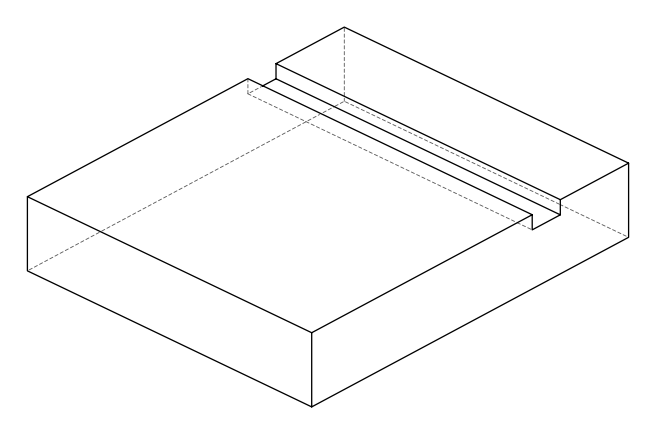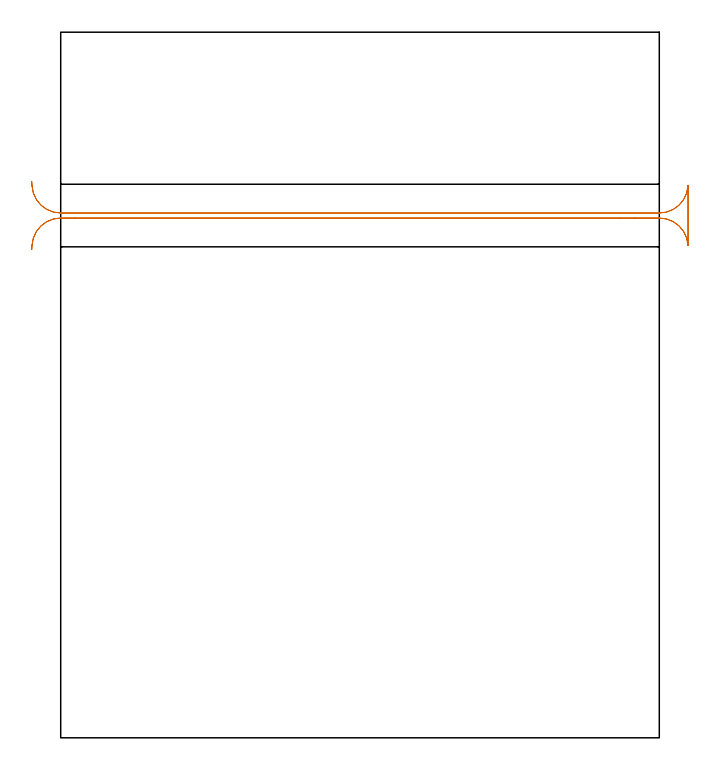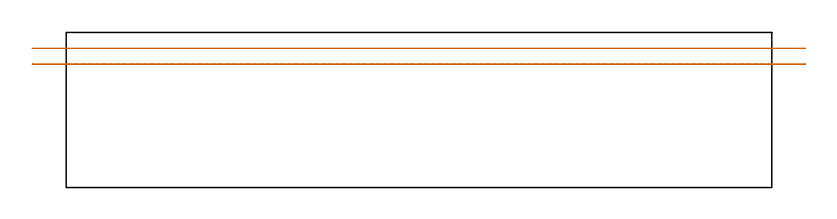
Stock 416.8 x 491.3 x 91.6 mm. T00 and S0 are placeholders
(PLAN: 1 operations, 0 tool changes, 4.3 min)
(1 MILL_RECTANGULAR_SLOT | SLOT_RECTANGULAR | UGT0201_019 | Follow Part, ap 10, ae 75% | 4.29 min | 339239 mm3)
(TOOL UGT0201_019 | End mill 40 mm | D40 FL63 Z6)
(OP 1 MILL_RECTANGULAR_SLOT)
G17 G21 G94 G90
T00 M6
G54
G17 G0 G90 X-20.134 Y340. S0 M3
G43 Z101.6 H0
Z82.25
G94 G1 X-19.97 Y342.995 F250.
G2 X0. Y361.9 R20. F500.
G1 X9.68
X389.68 F444.
X416.8 F500.
G2 X436.77 Y342.995 R20.
G1 X436.8
Y384.305
X436.77
G2 X416.8 Y365.4 R20.
G1 X0.
G2 X-19.97 Y384.305 R20.
G1 X-20.134 Y387.3 F250.
G0 Y340. Z72.9
G1 X-19.97 Y342.995
G2 X-0.32 Y361.897 R20. F500.
X0. Y361.9 R20. F421.
G1 X389.68
X399.68 F469.
X416.8 F500.
G2 X436.77 Y342.995 R20.
G1 X436.8
Y384.305
X436.77
G2 X416.8 Y365.4 R20.
G1 X0.
G2 X-19.97 Y384.305 R20.
G1 X-20.134 Y387.3 F250.
G0 Z101.6
M5
M2
